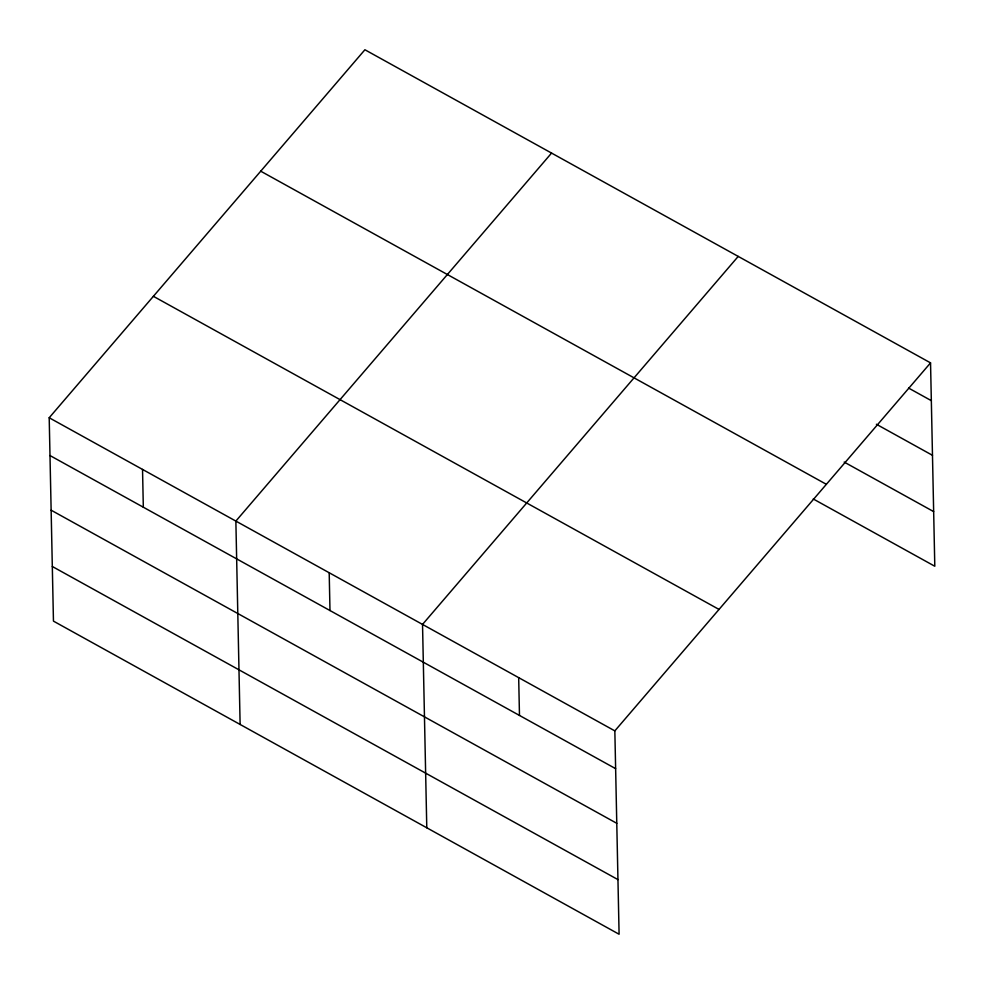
<?xml version="1.0" encoding="UTF-8"?>
<svg xmlns="http://www.w3.org/2000/svg" width="984" height="984" viewBox="0 0 984 984"><rect width="100%" height="100%" fill="white"/><g stroke="black" fill="none" stroke-linecap="round" stroke-linejoin="round"><path stroke-width="1.48" d="M930.544 362.875L614.84 730.878L619.096 934.246L53.456 621.125L49.2 417.757L364.904 49.754L930.544 362.875L934.8 566.243L813.264 498.974M551.557 153.086L235.865 521.089L240.121 724.458M738.221 256.406L422.53 624.409L426.785 827.79M908.626 388.09L931.331 400.66M876.387 424.252L932.475 455.309M844.174 462.074L933.656 511.606M260.723 171.191L826.363 484.312M153.381 296.307L719.021 609.428M49.2 417.757L614.84 730.878M49.987 455.543L615.627 768.664M51.131 510.192L616.784 823.313M52.312 566.489L617.952 879.61M518.679 677.644L519.478 715.429M329.197 572.75L329.984 610.535M142.532 469.417L143.32 507.215"/></g></svg>
